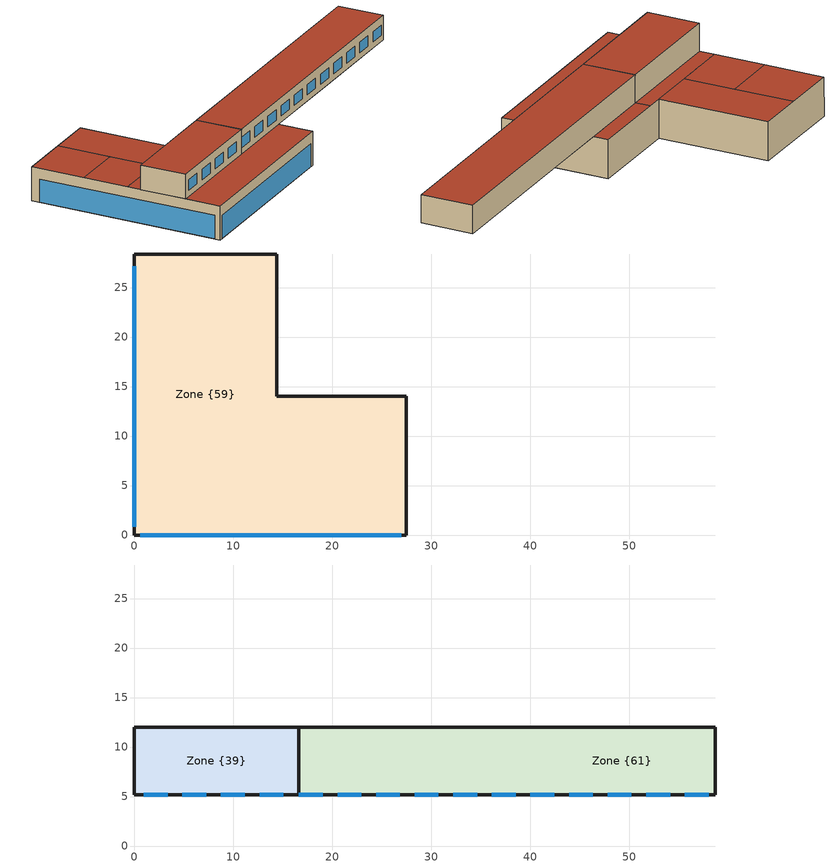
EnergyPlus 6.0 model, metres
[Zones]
Zone {59}
 floor ground (Exterior Floor): 14.4,28.39 14.4,14 27.49,14 27.49,0 0,0 0,28.39 z0
 wall outside (Exterior Wall): 0,28.39 0,0 27.49,0 27.49,5.2 27.49,14 14.4,14 14.4,28.39 0,28.39 z0:5
 window (Exterior Window): 0.6,0 26.95,0 z0:3.4; 0,27.18 0,0.83 z0.05:3.45
 roof outside (Exterior Roof): 7.8,20.6 7.8,28.39 0,28.39 0,20.6 z5; 16.6,12 16.6,14 0,14 0,12 z5; 7.8,14 14.4,14 14.4,28.39 7.8,28.39 z5; 0,5.2 16.6,5.2 16.6,12 0,12 z5; 27.49,12 27.49,14 16.6,14 16.6,12 z5; 27.49,5.2 27.49,12 16.6,12 16.6,5.2 z5; 27.49,0 27.49,5.2 0,5.2 0,0 z5; 7.8,14 7.8,20.6 0,20.6 0,14 z5
Zone {61}
 floor ground (Exterior Floor): 39.89,12 39.89,5.2 27.49,5.2 27.49,12 z5; 27.49,12 27.49,5.2 16.6,5.2 16.6,12 z5; 58.68,12 58.68,5.2 39.89,5.2 39.89,12 z5
 wall outside (Exterior Wall): 16.6,12 16.6,5.2 58.68,5.2 58.68,12 16.6,12 z5:8.6
 window (Exterior Window): 28.33,5.2 30.73,5.2 / 24.43,5.2 26.83,5.2 / 20.53,5.2 22.93,5.2 / 32.23,5.2 34.63,5.2 / 43.93,5.2 46.33,5.2 / 36.13,5.2 38.53,5.2 / 40.03,5.2 42.43,5.2 / 51.73,5.2 54.13,5.2 / 55.63,5.2 58.03,5.2 / 16.63,5.2 19.03,5.2 / 47.83,5.2 50.23,5.2 z5.9:7.4
 roof outside (Exterior Roof): 58.68,5.2 58.68,12 16.6,12 16.6,5.2 z8.6
Zone {39}
 floor ground (Exterior Floor): 16.6,12 16.6,5.2 0,5.2 0,12 z5
 wall outside (Exterior Wall): 0,12 0,5.2 16.6,5.2 16.6,12 0,12 z5:8.6
 window (Exterior Window): 4.85,5.2 7.25,5.2 / 12.65,5.2 15.05,5.2 / 0.95,5.2 3.35,5.2 / 8.75,5.2 11.15,5.2 z5.9:7.4
 roof outside (Exterior Roof): 16.6,5.2 16.6,12 0,12 0,5.2 z8.6
[Building]
Untitled: North Axis {deg}=-0; Terrain=CITY; Loads Convergence Tolerance Value=0.04; Temperature Convergence Tolerance Value {deltaC}=0.4; Solar Distribution=FULLINTERIORANDEXTERIOR; Maximum Number of Warmup Days=25
[Site:Location]
ABU DHABI- -- ARE: 24.43, 54.65, 4, 27
[Material]
Name | Roughness | Thickness {m} | Conductivity {W/m-K} | Density {kg/m3} | Specific Heat {J/kg-K}
M01 100mm brick | MediumRough | 0.1016 | 0.89 | 1920 | 790
M15 200mm heavyweight concrete | MediumRough | 0.2032 | 1.95 | 2240 | 900
I02 50mm insulation board | MediumRough | 0.0508 | 0.03 | 43 | 1210
M11 100mm lightweight concrete | MediumRough | 0.1016 | 0.53 | 1280 | 840
F16 Acoustic tile | MediumSmooth | 0.0191 | 0.06 | 368 | 590
G01a 19mm gypsum board | MediumSmooth | 0.019 | 0.16 | 800 | 1090
[Material:AirGap]
Name | Thermal Resistance {m2-K/W}
F05 Ceiling air space resistance | 0.18
F04 Wall air space resistance | 0.15
[WindowMaterial:Glazing]
Clear 3mm: Optical Data Type=SpectralAverage; Thickness {m}=0.003; Solar Transmittance at Normal Incidence=0.837; Front Side Solar Reflectance at Normal Incidence=0.075; Back Side Solar Reflectance at Normal Incidence=0.075; Visible Transmittance at Normal Incidence=0.898; Front Side Visible Reflectance at Normal Incidence=0.081; Back Side Visible Reflectance at Normal Incidence=0.081; Infrared Transmittance at Normal Incidence=0; Front Side Infrared Hemispherical Emissivity=0.84; Back Side Infrared Hemispherical Emissivity=0.84; Conductivity {W/m-K}=0.9
[WindowMaterial:Gas]
Air 13mm: Gas Type=Air; Thickness {m}=0.0127
[Construction]
Exterior Floor: I02 50mm insulation board, M15 200mm heavyweight concrete
Exterior Roof: M11 100mm lightweight concrete, F05 Ceiling air space resistance, F16 Acoustic tile
Exterior Window: Clear 3mm, Air 13mm, Clear 3mm
Exterior Wall: M01 100mm brick, M15 200mm heavyweight concrete, I02 50mm insulation board, F04 Wall air space resistance, G01a 19mm gypsum board
[Zone]
Zone {59}: -0, 12.4393, -4.33871, 0
Zone {39}: -0, 0.397193, -9.85161, 0
Zone {61}: -0, 51.7865, -11.9229, 0
[People]
Zone {59} People: Zone {59}, Restaurant Occupancy, People/Area, , 0.108, , 0.3, , Office Activity Schedule
Zone {39} People: Zone {39}, Hotel Occupancy, People/Area, , 0.04, , 0.3, , Office Activity Schedule
Zone {61} People: Zone {61}, Hotel Occupancy, People/Area, , 0.04, , 0.3, , Office Activity Schedule
[Lights]
Zone {59} Lights: Zone {59}, Restaurant Lighting, Watts/Area, , 15.1, , , , , , Lights
Zone {61} Lights: Zone {61}, Hotel Lighting, Watts/Area, , 11.84, , , , , , Lights
Zone {39} Lights: Zone {39}, Hotel Lighting, Watts/Area, , 11.84, , , , , , Lights
[ElectricEquipment]
Zone {39} ElectricEquipment: Zone {39}, Multifamily OneZone Equipment, Watts/Area, , 2.69, , , , , ElectricEquipment
Zone {59} ElectricEquipment: Zone {59}, Restaurant Lighting, Watts/Area, , 1.08, , , , , ElectricEquipment
Zone {61} ElectricEquipment: Zone {61}, Multifamily OneZone Equipment, Watts/Area, , 2.69, , , , , ElectricEquipment
[ZoneInfiltration:DesignFlowRate]
Zone {59} Infiltration: Zone {59}, Infiltration Half On Schedule, AirChanges/Hour, , , , 0.5, 1, 0, 0, 0
Zone {39} Infiltration: Zone {39}, Infiltration Quarter On Schedule, AirChanges/Hour, , , , 0.5, 1, 0, 0, 0
Zone {61} Infiltration: Zone {61}, Infiltration Quarter On Schedule, AirChanges/Hour, , , , 0.5, 1, 0, 0, 0
[ZoneVentilation:DesignFlowRate]
Zone {59} Ventilation per Area: Zone {59}, Restaurant HVAC, Flow/Area, , 0.0003, , , Natural, 0, 1, 1, 0, 0, 0
Zone {61} Ventilation per Person: Zone {61}, Hotel HVAC, Flow/Person, , , 0.0025, , Natural, 0, 1, 1, 0, 0, 0
Zone {39} Ventilation per Person: Zone {39}, Hotel HVAC, Flow/Person, , , 0.0025, , Natural, 0, 1, 1, 0, 0, 0
Zone {61} Ventilation per Area: Zone {61}, Hotel HVAC, Flow/Area, , 0.0003, , , Natural, 0, 1, 1, 0, 0, 0
Zone {39} Ventilation per Area: Zone {39}, Hotel HVAC, Flow/Area, , 0.0003, , , Natural, 0, 1, 1, 0, 0, 0
Zone {59} Ventilation per Person: Zone {59}, Restaurant HVAC, Flow/Person, , , 0.0025, , Natural, 0, 1, 1, 0, 0, 0
[HVACTemplate:Thermostat]
20-25: , 20, , 25
[HVACTemplate:Zone:IdealLoadsAirSystem]
Zone {61}; Zone {39}; Zone {59}: 20-25
[Schedule:Compact]
Multifamily OneZone Equipment: Through: 12/31, For: AllDays, Until: 06:00, 0.22, Until: 07:00, 0.36, Until: 08:00, 0.76, Until: 09:00, 0.34, Until: 11:00, 0.36, Until: 13:00, 0.64, Until: 17:00, 0.36, Until: 18:00, 0.87, Until: 19:00, 0.97, Until: 22:00, 0.43, Until: 24:00, 0.31
Restaurant Occupancy: Through: 12/31, For: Weekdays SummerDesignDay, Until: 02:00, 0.15, Until: 03:00, 0.05, Until: 07:00, 0, Until: 10:00, 0.05, Until: 11:00, 0.2, Until: 12:00, 0.5, Until: 13:00, 0.8, Until: 14:00, 0.7, Until: 15:00, 0.4, Until: 16:00, 0.2, Until: 17:00, 0.25, Until: 18:00, 0.5, Until: 21:00, 0.8, Until: 22:00, 0.5, Until: 23:00, 0.35, Until: 24:00, 0.2, For: Saturday WinterDesignDay, Until: 01:00, 0.3, Until: 02:00, 0.25, Until: 03:00, 0.05, Until: 09:00, 0, Until: 10:00, 0.05, Until: 11:00, 0.2, Until: 12:00, 0.45, Until: 14:00, 0.5, Until: 15:00, 0.35, Until: 18:00, 0.3, Until: 19:00, 0.7, Until: 20:00, 0.9, Until: 21:00, 0.7, Until: 22:00, 0.65, Until: 23:00, 0.55, Until: 24:00, 0.35, For: Sunday Holidays AllOtherDays, Until: 02:00, 0.2, Until: 03:00, 0.05, Until: 10:00, 0, Until: 11:00, 0.1, Until: 12:00, 0.2, Until: 14:00, 0.25, Until: 15:00, 0.15, Until: 16:00, 0.2, Until: 17:00, 0.25, Until: 18:00, 0.35, Until: 19:00, 0.55, Until: 20:00, 0.65, Until: 21:00, 0.7, Until: 22:00, 0.35, Until: 24:00, 0.2
Hotel Lighting: Through: 12/31, For: Weekdays SummerDesignDay, Until: 01:00, 0.2, Until: 02:00, 0.15, Until: 05:00, 0.1, Until: 06:00, 0.2, Until: 07:00, 0.4, Until: 08:00, 0.5, Until: 10:00, 0.4, Until: 18:00, 0.25, Until: 19:00, 0.6, Until: 20:00, 0.8, Until: 21:00, 0.9, Until: 22:00, 0.8, Until: 23:00, 0.6, Until: 24:00, 0.3, For: Saturday WinterDesignDay, Until: 02:00, 0.2, Until: 06:00, 0.1, Until: 08:00, 0.3, Until: 10:00, 0.4, Until: 11:00, 0.3, Until: 18:00, 0.25, Until: 19:00, 0.6, Until: 22:00, 0.7, Until: 23:00, 0.6, Until: 24:00, 0.3, For: Sunday Holidays AllOtherDays, Until: 02:00, 0.3, Until: 06:00, 0.2, Until: 07:00, 0.3, Until: 09:00, 0.4, Until: 13:00, 0.3, Until: 18:00, 0.2, Until: 19:00, 0.5, Until: 20:00, 0.7, Until: 21:00, 0.8, Until: 22:00, 0.6, Until: 23:00, 0.5, Until: 24:00, 0.3
Hotel Occupancy: Through: 12/31, For: Weekdays SummerDesignDay, Until: 06:00, 0.9, Until: 07:00, 0.7, Until: 09:00, 0.4, Until: 15:00, 0.2, Until: 16:00, 0.3, Until: 19:00, 0.5, Until: 21:00, 0.7, Until: 22:00, 0.8, Until: 24:00, 0.9, For: Saturday WinterDesignDay, Until: 06:00, 0.9, Until: 07:00, 0.7, Until: 09:00, 0.5, Until: 17:00, 0.3, Until: 18:00, 0.5, Until: 21:00, 0.6, Until: 24:00, 0.7, For: Sunday Holidays AllOtherDays, Until: 08:00, 0.7, Until: 11:00, 0.5, Until: 13:00, 0.3, Until: 16:00, 0.2, Until: 17:00, 0.3, Until: 19:00, 0.4, Until: 21:00, 0.6, Until: 24:00, 0.8
Infiltration Half On Schedule: Through: 12/31, For: Weekdays SummerDesignDay, Until: 06:00, 1, Until: 22:00, 0.5, Until: 24:00, 1, For: Saturday WinterDesignDay, Until: 06:00, 1, Until: 18:00, 0.5, Until: 24:00, 1, For: Sunday Holidays AllOtherDays, Until: 24:00, 1
Restaurant HVAC: Through: 12/31, For: Weekday SummerDesignDay, Until: 03:00, 1, Until: 07:00, 0, Until: 24:00, 1, For: Saturday WinterDesignDay, Until: 03:00, 1, Until: 09:00, 0, Until: 24:00, 1, For: Sunday Holidays AllOtherDays, Until: 03:00, 1, Until: 10:00, 0, Until: 24:00, 1
Restaurant Lighting: Through: 12/31, For: Weekday SummerDesignDay, Until: 05:00, 0.15, Until: 06:00, 0.2, Until: 08:00, 0.4, Until: 10:00, 0.6, Until: 22:00, 0.9, Until: 23:00, 0.5, Until: 24:00, 0.3, For: Saturday WinterDesignDay, Until: 01:00, 0.2, Until: 06:00, 0.15, Until: 08:00, 0.3, Until: 10:00, 0.6, Until: 17:00, 0.8, Until: 22:00, 0.9, Until: 23:00, 0.5, Until: 24:00, 0.3, For: Sunday Holidays AllOtherDays, Until: 01:00, 0.2, Until: 06:00, 0.15, Until: 08:00, 0.3, Until: 10:00, 0.5, Until: 16:00, 0.7, Until: 22:00, 0.6, Until: 23:00, 0.5, Until: 24:00, 0.3
Office Activity Schedule: Through: 12/31, For: AllDays, Until: 24:00, 120
Hotel HVAC: Through: 12/31, For: AllDays, Until: 24:00, 1
Infiltration Quarter On Schedule: Through: 12/31, For: Weekdays SummerDesignDay, Until: 06:00, 1, Until: 22:00, 0.25, Until: 24:00, 1, For: Saturday WinterDesignDay, Until: 06:00, 1, Until: 18:00, 0.25, Until: 24:00, 1, For: Sunday Holidays AllOtherDays, Until: 24:00, 1
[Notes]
Daylight Saving Period in US
